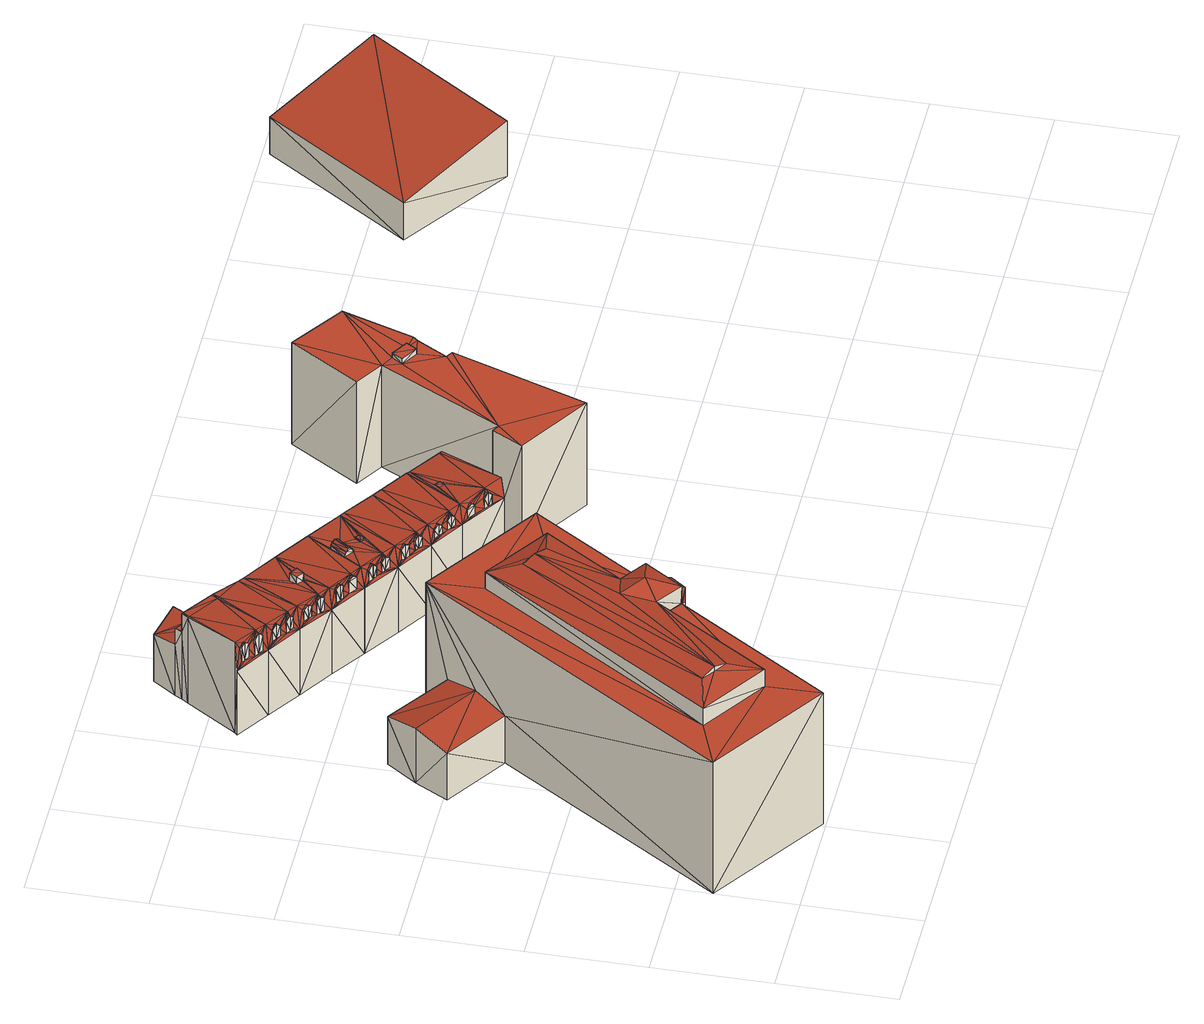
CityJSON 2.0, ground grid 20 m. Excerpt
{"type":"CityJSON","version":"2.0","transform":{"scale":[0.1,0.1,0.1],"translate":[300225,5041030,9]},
"CityObjects":{
"building1":{"type":"Building","geometry":[{"type":"MultiSurface","lod":"2","boundaries":[[[0,1,2]],[[3,0,2]],[[4,5,6]],[[6,7,8]],[[2,4,6]],[[9,8,10]],[[9,6,8]],[[3,6,9]],[[3,2,6]],[[3,9,11]],[[4,12,5]],[[13,0,3]],[[14,15,16]],[[14,17,15]],[[16,15,18]],[[16,18,19]],[[20,19,21]],[[21,19,18]],[[17,20,21]],[[14,20,17]],[[22,23,24]],[[22,25,23]],[[26,24,27]],[[27,24,23]],[[28,26,27]],[[29,26,28]],[[29,25,22]],[[29,28,25]],[[30,31,32]],[[30,33,31]],[[31,34,32]],[[35,36,37]],[[37,36,38]],[[35,37,39]],[[40,41,42]],[[42,41,43]],[[44,32,45]],[[45,32,34]],[[44,46,47]],[[44,45,46]],[[33,35,39]],[[30,35,33]],[[48,49,50]],[[49,51,50]],[[52,49,48]],[[52,53,49]],[[52,54,53]],[[52,55,54]],[[55,56,57]],[[55,57,54]],[[56,58,59]],[[56,59,57]],[[60,61,62]],[[61,63,62]],[[36,64,38]],[[38,64,65]],[[47,66,67]],[[47,46,66]],[[64,67,65]],[[65,67,66]],[[68,50,51]],[[69,50,68]],[[70,3,68]],[[70,13,3]],[[69,68,71]],[[68,11,71]],[[68,3,11]],[[70,72,13]],[[13,72,0]],[[72,73,0]],[[0,73,1]],[[73,74,1]],[[1,74,2]],[[74,75,2]],[[2,75,4]],[[71,76,77]],[[76,6,5]],[[71,78,76]],[[76,5,77]],[[11,9,79]],[[71,79,78]],[[71,11,79]],[[80,5,12]],[[80,77,5]],[[58,75,59]],[[58,80,75]],[[75,12,4]],[[75,80,12]],[[9,10,81]],[[79,9,81]],[[81,8,82]],[[81,10,8]],[[8,7,83]],[[82,8,83]],[[76,83,6]],[[6,83,7]],[[14,19,20]],[[14,16,19]],[[29,22,24]],[[29,24,26]],[[30,32,84]],[[32,85,84]],[[84,85,36]],[[35,84,36]],[[40,42,32]],[[42,85,32]],[[44,40,32]],[[36,85,61]],[[36,61,60]],[[42,61,85]],[[36,60,64]],[[44,47,41]],[[44,41,40]],[[41,47,43]],[[30,84,35]],[[52,48,50]],[[52,50,55]],[[50,31,33]],[[39,37,58]],[[33,39,55]],[[50,33,55]],[[55,39,58]],[[55,58,56]],[[69,46,45]],[[69,45,50]],[[69,71,46]],[[50,34,31]],[[45,34,50]],[[65,66,77]],[[71,77,66]],[[46,71,66]],[[58,38,65]],[[80,65,77]],[[37,38,58]],[[58,65,80]],[[42,43,61]],[[43,47,63]],[[47,67,63]],[[43,63,61]],[[64,60,62]],[[64,62,67]],[[62,63,67]],[[79,81,78]],[[78,81,82]],[[78,83,76]],[[78,82,83]],[[21,49,72]],[[70,21,72]],[[23,68,51]],[[21,18,49]],[[27,23,49]],[[72,54,73]],[[74,57,75]],[[72,53,54]],[[18,27,49]],[[72,49,53]],[[70,68,15]],[[23,51,49]],[[54,57,74]],[[57,59,75]],[[73,54,74]],[[28,68,25]],[[70,17,21]],[[70,15,17]],[[15,68,28]],[[25,68,23]],[[15,28,18]],[[18,28,27]]],"semantics":{"surfaces":[{"type":"GroundSurface"},{"type":"WallSurface"},{"type":"RoofSurface"}],"values":[0,0,0,0,0,0,0,0,0,0,0,0,1,1,1,1,1,1,1,1,1,1,1,1,1,1,1,1,1,1,1,1,1,1,1,1,1,1,1,1,1,1,1,1,1,1,1,1,1,1,1,1,1,1,1,1,1,1,1,1,1,1,1,1,1,1,1,1,1,1,1,1,1,1,1,1,1,1,1,1,1,1,1,1,1,1,1,1,1,1,1,1,1,1,1,1,2,2,2,2,2,2,2,2,2,2,2,2,2,2,2,2,2,2,2,2,2,2,2,2,2,2,2,2,2,2,2,2,2,2,2,2,2,2,2,2,2,2,2,2,2,2,2,2,2,2,2,2,2,2,2,2,2,2,2,2,2,2,2,2,2,2,2,2,2,2,2,2]}}]},
"building2":{"type":"Building","geometry":[{"type":"MultiSurface","lod":"2","boundaries":[[[86,87,88]],[[89,90,91]],[[92,89,91]],[[93,92,91]],[[87,94,95]],[[87,95,88]],[[94,96,95]],[[94,97,96]],[[97,92,93]],[[97,93,96]],[[98,99,100]],[[101,98,100]],[[102,98,101]],[[102,103,98]],[[102,104,103]],[[103,104,105]],[[105,104,106]],[[99,107,108]],[[100,99,108]],[[107,109,108]],[[110,111,112]],[[113,111,110]],[[114,115,116]],[[117,118,119]],[[117,120,118]],[[121,120,117]],[[121,122,120]],[[123,108,109]],[[124,108,123]],[[104,123,106]],[[104,124,123]],[[125,116,126]],[[126,116,115]],[[127,128,129]],[[111,125,126]],[[111,126,112]],[[91,90,130]],[[131,91,130]],[[132,133,118]],[[133,96,118]],[[133,95,96]],[[119,118,134]],[[118,93,134]],[[118,96,93]],[[135,95,133]],[[135,88,95]],[[134,91,131]],[[134,93,91]],[[136,137,92]],[[92,137,89]],[[138,122,94]],[[139,122,138]],[[138,94,87]],[[122,140,97]],[[121,140,122]],[[122,97,94]],[[141,138,87]],[[86,141,87]],[[142,141,86]],[[140,92,97]],[[140,136,92]],[[139,138,129]],[[139,129,132]],[[129,133,132]],[[129,128,133]],[[142,86,135]],[[86,88,135]],[[137,130,89]],[[89,130,90]],[[140,117,143]],[[143,134,131]],[[119,134,143]],[[117,119,143]],[[140,144,136]],[[143,131,144]],[[140,143,144]],[[121,117,140]],[[102,124,104]],[[102,101,124]],[[101,100,124]],[[124,100,108]],[[145,144,146]],[[115,105,106]],[[115,106,123]],[[107,130,109]],[[123,109,130]],[[137,115,130]],[[137,110,112]],[[137,112,126]],[[114,105,115]],[[115,123,130]],[[137,126,115]],[[144,105,114]],[[144,114,146]],[[136,144,145]],[[136,110,137]],[[136,145,113]],[[136,113,110]],[[144,131,98]],[[99,130,107]],[[144,103,105]],[[144,98,103]],[[99,131,130]],[[98,131,99]],[[113,145,111]],[[145,146,125]],[[111,145,125]],[[146,114,125]],[[125,114,116]],[[132,118,120]],[[139,132,120]],[[139,120,122]],[[142,135,141]],[[127,135,128]],[[141,135,127]],[[128,135,133]],[[141,127,129]],[[141,129,138]]],"semantics":{"surfaces":[{"type":"GroundSurface"},{"type":"WallSurface"},{"type":"RoofSurface"}],"values":[0,0,0,0,0,0,0,0,0,0,1,1,1,1,1,1,1,1,1,1,1,1,1,1,1,1,1,1,1,1,1,1,1,1,1,1,1,1,1,1,1,1,1,1,1,1,1,1,1,1,1,1,1,1,1,1,1,1,1,1,1,1,1,1,1,1,1,1,1,2,2,2,2,2,2,2,2,2,2,2,2,2,2,2,2,2,2,2,2,2,2,2,2,2,2,2,2,2,2,2,2,2,2,2,2,2,2,2,2,2,2,2,2,2,2,2,2,2]}}]},
"building3":{"type":"Building","geometry":[{"type":"MultiSurface","lod":"2","boundaries":[[[147,148,149]],[[148,94,149]],[[97,150,92]],[[148,97,94]],[[151,150,148]],[[152,89,92]],[[148,150,97]],[[150,152,92]],[[153,154,155]],[[156,155,157]],[[157,155,154]],[[158,159,160]],[[161,159,158]],[[159,157,160]],[[159,156,157]],[[162,163,150]],[[150,163,152]],[[164,150,151]],[[164,162,150]],[[163,137,152]],[[152,137,89]],[[165,166,167]],[[165,168,166]],[[169,170,171]],[[168,170,166]],[[166,170,169]],[[92,89,137]],[[136,92,137]],[[140,92,136]],[[140,97,92]],[[172,94,97]],[[121,172,140]],[[172,97,140]],[[149,94,172]],[[173,149,172]],[[174,175,170]],[[175,171,170]],[[176,175,174]],[[177,176,174]],[[178,179,176]],[[178,176,177]],[[180,172,121]],[[180,181,172]],[[164,151,182]],[[183,182,181]],[[183,181,180]],[[151,148,182]],[[164,182,183]],[[184,148,147]],[[184,182,148]],[[184,147,173]],[[147,149,173]],[[178,165,179]],[[185,165,167]],[[179,165,185]],[[156,153,155]],[[186,153,156]],[[187,188,156]],[[161,187,159]],[[159,187,156]],[[188,186,156]],[[178,168,165]],[[178,177,168]],[[168,174,170]],[[177,174,168]],[[189,176,179]],[[189,179,185]],[[176,136,175]],[[175,136,137]],[[169,171,137]],[[189,136,176]],[[175,137,171]],[[162,189,187]],[[162,161,158]],[[162,187,161]],[[162,158,163]],[[188,189,186]],[[187,189,188]],[[189,153,186]],[[154,167,137]],[[167,166,137]],[[189,185,153]],[[166,169,137]],[[154,185,167]],[[163,157,154]],[[153,185,154]],[[163,154,137]],[[163,158,160]],[[163,160,157]],[[190,140,136]],[[164,183,162]],[[183,189,162]],[[183,190,189]],[[190,136,189]],[[121,140,190]],[[180,121,190]],[[183,180,190]],[[173,172,181]],[[184,173,181]],[[184,181,182]]],"semantics":{"surfaces":[{"type":"GroundSurface"},{"type":"WallSurface"},{"type":"RoofSurface"}],"values":[0,0,0,0,0,0,0,0,1,1,1,1,1,1,1,1,1,1,1,1,1,1,1,1,1,1,1,1,1,1,1,1,1,1,1,1,1,1,1,1,1,1,1,1,1,1,1,1,1,1,1,1,1,1,1,2,2,2,2,2,2,2,2,2,2,2,2,2,2,2,2,2,2,2,2,2,2,2,2,2,2,2,2,2,2,2,2,2,2,2,2,2,2,2,2,2,2,2,2,2]}}]},
"building4":{"type":"Building","geometry":[{"type":"MultiSurface","lod":"2","boundaries":[[[191,192,151]],[[193,152,150]],[[151,192,150]],[[192,193,150]],[[194,195,196]],[[197,198,199]],[[199,198,200]],[[201,202,203]],[[204,205,206]],[[207,205,204]],[[208,209,210]],[[209,211,210]],[[211,196,195]],[[210,196,211]],[[198,210,211]],[[198,211,200]],[[212,203,202]],[[213,203,212]],[[205,213,212]],[[205,212,206]],[[214,215,216]],[[214,217,215]],[[215,217,218]],[[219,220,218]],[[219,218,217]],[[221,222,223]],[[222,214,216]],[[221,214,222]],[[221,220,219]],[[221,223,220]],[[224,225,192]],[[192,225,193]],[[226,192,191]],[[226,224,192]],[[150,152,163]],[[162,150,163]],[[164,150,162]],[[164,151,150]],[[225,152,193]],[[225,163,152]],[[226,191,151]],[[226,151,164]],[[194,163,195]],[[194,162,163]],[[227,208,197]],[[208,162,194]],[[227,162,208]],[[227,197,199]],[[224,227,228]],[[224,204,225]],[[224,207,204]],[[224,228,207]],[[229,227,230]],[[202,200,163]],[[227,199,201]],[[211,195,163]],[[200,211,163]],[[228,227,229]],[[225,206,212]],[[201,199,202]],[[225,204,206]],[[225,212,202]],[[225,202,163]],[[202,199,200]],[[227,201,230]],[[197,210,198]],[[197,208,210]],[[208,194,210]],[[210,194,196]],[[214,219,217]],[[221,219,214]],[[226,222,224]],[[216,227,224]],[[222,216,224]],[[216,215,227]],[[164,162,227]],[[215,218,227]],[[226,223,222]],[[220,164,218]],[[164,227,218]],[[226,164,220]],[[226,220,223]],[[213,201,203]],[[230,201,213]],[[205,228,213]],[[207,228,205]],[[229,230,213]],[[228,229,213]]],"semantics":{"surfaces":[{"type":"GroundSurface"},{"type":"WallSurface"},{"type":"RoofSurface"}],"values":[0,0,0,0,1,1,1,1,1,1,1,1,1,1,1,1,1,1,1,1,1,1,1,1,1,1,1,1,1,1,1,1,1,1,1,1,1,1,1,1,1,1,2,2,2,2,2,2,2,2,2,2,2,2,2,2,2,2,2,2,2,2,2,2,2,2,2,2,2,2,2,2,2,2,2,2,2,2,2,2,2,2,2,2,2,2,2,2]}}]},
"building5":{"type":"Building","geometry":[{"type":"MultiSurface","lod":"2","boundaries":[[[231,232,191]],[[191,232,192]],[[233,231,191]],[[233,191,234]],[[232,235,192]],[[235,193,192]],[[236,237,238]],[[239,237,236]],[[192,193,225]],[[224,192,225]],[[240,234,191]],[[240,191,241]],[[226,241,224]],[[241,192,224]],[[241,191,192]],[[242,243,237]],[[243,244,237]],[[244,238,237]],[[245,243,242]],[[246,245,242]],[[246,239,245]],[[245,239,247]],[[247,239,236]],[[248,239,236]],[[248,236,249]],[[250,251,252]],[[253,254,255]],[[252,253,255]],[[250,256,251]],[[257,256,258]],[[251,256,257]],[[259,260,232]],[[232,260,235]],[[261,231,233]],[[261,262,231]],[[262,259,232]],[[262,232,231]],[[263,259,262]],[[261,233,240]],[[233,234,240]],[[263,241,226]],[[263,262,241]],[[254,264,265]],[[255,254,265]],[[264,266,267]],[[265,264,267]],[[267,266,268]],[[266,269,268]],[[258,268,269]],[[256,270,268]],[[256,268,258]],[[260,225,235]],[[235,225,193]],[[271,248,249]],[[272,248,273]],[[273,248,271]],[[272,273,245]],[[272,245,246]],[[246,242,239]],[[239,242,237]],[[274,224,245]],[[245,224,243]],[[274,273,271]],[[243,225,244]],[[243,224,225]],[[274,245,273]],[[259,252,251]],[[259,251,257]],[[259,257,260]],[[252,274,253]],[[259,274,252]],[[253,274,254]],[[269,249,225]],[[274,271,264]],[[249,236,225]],[[236,238,225]],[[274,264,254]],[[244,225,238]],[[260,269,225]],[[269,271,249]],[[260,257,258]],[[260,258,269]],[[266,271,269]],[[264,271,266]],[[272,239,248]],[[272,246,239]],[[250,252,256]],[[252,255,270]],[[256,252,270]],[[261,240,262]],[[262,240,241]],[[263,226,274]],[[263,274,259]],[[226,224,274]],[[265,267,268]],[[270,265,268]],[[255,265,270]]],"semantics":{"surfaces":[{"type":"GroundSurface"},{"type":"WallSurface"},{"type":"RoofSurface"}],"values":[0,0,0,0,0,0,1,1,1,1,1,1,1,1,1,1,1,1,1,1,1,1,1,1,1,1,1,1,1,1,1,1,1,1,1,1,1,1,1,1,1,1,1,1,1,1,1,1,1,1,1,1,1,1,1,1,1,1,2,2,2,2,2,2,2,2,2,2,2,2,2,2,2,2,2,2,2,2,2,2,2,2,2,2,2,2,2,2,2,2,2,2,2,2,2,2,2]}}]},
"building6":{"type":"Building","geometry":[{"type":"MultiSurface","lod":"2","boundaries":[[[275,231,233]],[[231,276,232]],[[277,235,232]],[[278,279,275]],[[278,275,233]],[[275,276,231]],[[276,277,232]],[[280,281,282]],[[280,282,283]],[[284,285,286]],[[287,285,284]],[[288,289,290]],[[291,292,293]],[[291,294,292]],[[295,296,297]],[[298,296,295]],[[293,282,281]],[[293,292,282]],[[291,280,283]],[[291,283,294]],[[299,300,301]],[[300,302,301]],[[303,304,305]],[[305,304,306]],[[303,307,304]],[[307,306,304]],[[308,309,310]],[[308,311,309]],[[312,313,314]],[[315,312,316]],[[315,313,312]],[[317,290,318]],[[318,290,289]],[[313,319,314]],[[314,320,309]],[[319,321,320]],[[320,310,309]],[[314,319,320]],[[285,318,286]],[[285,317,318]],[[322,323,324]],[[325,323,322]],[[323,311,308]],[[325,311,323]],[[315,325,322]],[[315,316,325]],[[296,304,306]],[[296,306,297]],[[304,301,306]],[[306,301,302]],[[326,327,275]],[[326,275,279]],[[259,232,260]],[[232,235,260]],[[261,231,262]],[[261,233,231]],[[263,262,259]],[[262,232,259]],[[262,231,232]],[[328,329,276]],[[276,329,277]],[[327,328,276]],[[327,276,275]],[[330,328,327]],[[331,326,279]],[[331,279,278]],[[330,262,263]],[[330,327,262]],[[329,235,277]],[[329,260,235]],[[331,233,261]],[[331,278,233]],[[299,260,300]],[[303,259,299]],[[332,259,303]],[[332,303,298]],[[299,259,260]],[[332,298,295]],[[303,305,307]],[[328,332,333]],[[328,333,287]],[[328,287,284]],[[328,284,329]],[[329,297,260]],[[329,284,286]],[[288,295,289]],[[289,295,297]],[[329,289,297]],[[332,295,288]],[[329,286,318]],[[329,318,289]],[[297,306,260]],[[306,302,260]],[[300,260,302]],[[332,288,334]],[[333,332,335]],[[335,332,334]],[[307,305,306]],[[298,304,296]],[[298,303,304]],[[304,299,301]],[[303,299,304]],[[315,322,313]],[[322,319,313]],[[322,324,319]],[[324,321,319]],[[324,323,321]],[[323,320,321]],[[308,310,320]],[[323,308,320]],[[263,309,311]],[[312,314,332]],[[263,259,309]],[[332,314,259]],[[314,309,259]],[[263,311,325]],[[330,332,328]],[[330,263,316]],[[330,316,292]],[[282,312,332]],[[330,292,294]],[[330,283,332]],[[283,282,332]],[[292,312,282]],[[330,294,283]],[[292,316,312]],[[263,325,316]],[[291,293,281]],[[291,281,280]],[[331,327,326]],[[327,261,262]],[[331,261,327]],[[334,288,317]],[[317,288,290]],[[285,333,317]],[[287,333,285]],[[335,334,317]],[[333,335,317]]],"semantics":{"surfaces":[{"type":"GroundSurface"},{"type":"WallSurface"},{"type":"RoofSurface"}],"values":[0,0,0,0,0,0,0,1,1,1,1,1,1,1,1,1,1,1,1,1,1,1,1,1,1,1,1,1,1,1,1,1,1,1,1,1,1,1,1,1,1,1,1,1,1,1,1,1,1,1,1,1,1,1,1,1,1,1,1,1,1,1,1,1,1,1,1,1,1,1,1,1,2,2,2,2,2,2,2,2,2,2,2,2,2,2,2,2,2,2,2,2,2,2,2,2,2,2,2,2,2,2,2,2,2,2,2,2,2,2,2,2,2,2,2,2,2,2,2,2,2,2,2,2,2,2,2,2,2,2,2,2,2,2,2,2,2,2]}}]},
"building7":{"type":"Building","geometry":[{"type":"MultiSurface","lod":"2","boundaries":[[[336,277,276]],[[337,336,276]],[[338,337,276]],[[338,276,275]],[[339,340,341]],[[342,343,344]],[[339,345,346]],[[346,345,347]],[[348,349,350]],[[351,348,350]],[[352,353,354]],[[355,353,352]],[[356,357,358]],[[359,356,358]],[[360,344,361]],[[361,344,343]],[[358,350,357]],[[357,350,349]],[[345,360,361]],[[345,361,347]],[[353,358,357]],[[353,357,354]],[[362,363,337]],[[337,363,336]],[[364,337,338]],[[364,362,337]],[[328,276,329]],[[276,277,329]],[[330,276,328]],[[330,275,276]],[[363,329,336]],[[336,329,277]],[[364,338,365]],[[338,275,365]],[[365,275,330]],[[355,358,353]],[[355,359,358]],[[358,351,350]],[[359,351,358]],[[363,361,354]],[[343,352,354]],[[363,347,361]],[[366,352,342]],[[357,349,329]],[[348,329,349]],[[363,354,329]],[[363,346,347]],[[361,343,354]],[[354,357,329]],[[342,352,343]],[[366,342,367]],[[340,366,341]],[[341,366,367]],[[362,366,340]],[[362,340,339]],[[362,339,346]],[[362,346,363]],[[366,328,359]],[[351,329,348]],[[359,328,351]],[[366,359,355]],[[351,328,329]],[[366,355,352]],[[345,341,360]],[[341,367,360]],[[339,341,345]],[[360,342,344]],[[367,342,360]],[[364,366,362]],[[364,365,366]],[[365,330,328]],[[365,328,366]]],"semantics":{"surfaces":[{"type":"GroundSurface"},{"type":"WallSurface"},{"type":"RoofSurface"}],"values":[0,0,0,0,1,1,1,1,1,1,1,1,1,1,1,1,1,1,1,1,1,1,1,1,1,1,1,1,1,1,1,1,1,1,1,2,2,2,2,2,2,2,2,2,2,2,2,2,2,2,2,2,2,2,2,2,2,2,2,2,2,2,2,2,2,2,2,2,2,2,2,2]}}]},
"building8":{"type":"Building","geometry":[{"type":"MultiSurface","lod":"2","boundaries":[[[368,369,370]],[[369,338,370]],[[369,371,337]],[[370,338,372]],[[369,337,338]],[[373,371,369]],[[371,374,337]],[[374,336,337]],[[375,376,377]],[[378,379,380]],[[381,379,378]],[[375,382,383]],[[384,385,386]],[[387,384,386]],[[388,389,390]],[[391,392,393]],[[393,392,394]],[[395,390,389]],[[396,390,395]],[[397,395,396]],[[392,386,394]],[[394,386,385]],[[379,394,380]],[[379,392,394]],[[382,395,383]],[[382,396,395]],[[398,372,399]],[[398,370,372]],[[400,370,398]],[[400,368,370]],[[337,336,363]],[[362,337,363]],[[399,372,338]],[[399,338,401]],[[364,401,362]],[[401,337,362]],[[401,338,337]],[[402,403,371]],[[371,403,374]],[[404,371,373]],[[404,402,371]],[[400,405,369]],[[400,369,368]],[[403,363,374]],[[374,363,336]],[[404,373,405]],[[406,405,364]],[[405,401,364]],[[404,405,406]],[[373,369,405]],[[387,363,384]],[[391,362,387]],[[387,362,363]],[[407,391,381]],[[407,362,391]],[[407,381,378]],[[402,407,376]],[[402,375,403]],[[402,376,375]],[[403,389,363]],[[403,375,383]],[[388,378,389]],[[389,378,380]],[[407,378,388]],[[389,380,363]],[[403,383,395]],[[380,394,363]],[[403,395,389]],[[394,385,363]],[[376,407,377]],[[407,388,397]],[[384,363,385]],[[377,407,397]],[[381,392,379]],[[381,391,392]],[[391,387,392]],[[392,387,386]],[[396,388,390]],[[397,388,396]],[[404,407,402]],[[406,364,362]],[[406,362,407]],[[404,406,407]],[[405,398,401]],[[400,398,405]],[[398,399,401]],[[382,377,396]],[[377,397,396]],[[375,377,382]]],"semantics":{"surfaces":[{"type":"GroundSurface"},{"type":"WallSurface"},{"type":"RoofSurface"}],"values":[0,0,0,0,0,0,0,0,1,1,1,1,1,1,1,1,1,1,1,1,1,1,1,1,1,1,1,1,1,1,1,1,1,1,1,1,1,1,1,1,1,1,1,1,1,1,1,1,1,1,2,2,2,2,2,2,2,2,2,2,2,2,2,2,2,2,2,2,2,2,2,2,2,2,2,2,2,2,2,2,2,2,2,2,2,2,2,2,2]}}]},
"building9":{"type":"Building","geometry":[{"type":"MultiSurface","lod":"2","boundaries":[[[408,371,373]],[[409,374,371]],[[410,409,371]],[[411,410,371]],[[412,410,411]],[[411,408,413]],[[411,371,408]],[[414,411,413]],[[415,416,417]],[[418,416,415]],[[419,420,421]],[[422,423,424]],[[425,426,427]],[[422,424,425]],[[424,426,425]],[[428,429,430]],[[429,431,430]],[[432,433,434]],[[419,435,420]],[[420,435,436]],[[437,434,433]],[[438,434,437]],[[435,438,437]],[[435,437,436]],[[416,439,430]],[[416,431,417]],[[416,430,431]],[[371,374,403]],[[402,371,403]],[[404,373,371]],[[404,371,402]],[[440,441,410]],[[410,441,409]],[[442,410,412]],[[442,440,410]],[[443,411,414]],[[443,444,411]],[[445,413,408]],[[445,408,446]],[[447,446,404]],[[446,408,373]],[[412,411,444]],[[442,444,448]],[[448,446,447]],[[442,412,444]],[[446,373,404]],[[448,444,446]],[[443,414,413]],[[443,413,445]],[[441,403,374]],[[441,374,409]],[[419,438,435]],[[419,421,438]],[[438,432,434]],[[421,432,438]],[[440,449,441]],[[449,418,415]],[[449,402,450]],[[449,451,418]],[[450,402,428]],[[449,450,451]],[[428,402,403]],[[428,403,429]],[[441,420,436]],[[441,433,403]],[[432,415,433]],[[433,415,417]],[[449,415,432]],[[441,449,420]],[[433,417,403]],[[417,431,403]],[[420,449,421]],[[449,432,421]],[[441,436,437]],[[429,403,431]],[[441,437,433]],[[418,451,416]],[[416,451,439]],[[451,450,439]],[[439,428,430]],[[450,428,439]],[[422,425,423]],[[423,425,427]],[[448,449,440]],[[442,448,440]],[[447,404,402]],[[448,447,449]],[[449,423,402]],[[447,424,449]],[[447,426,424]],[[423,427,402]],[[447,402,426]],[[424,423,449]],[[426,402,427]],[[443,445,444]],[[444,445,446]]],"semantics":{"surfaces":[{"type":"GroundSurface"},{"type":"WallSurface"},{"type":"RoofSurface"}],"values":[0,0,0,0,0,0,0,0,1,1,1,1,1,1,1,1,1,1,1,1,1,1,1,1,1,1,1,1,1,1,1,1,1,1,1,1,1,1,1,1,1,1,1,1,1,1,1,1,1,1,1,2,2,2,2,2,2,2,2,2,2,2,2,2,2,2,2,2,2,2,2,2,2,2,2,2,2,2,2,2,2,2,2,2,2,2,2,2,2,2,2,2,2,2,2,2]}}]},
"building10":{"type":"Building","geometry":[{"type":"MultiSurface","lod":"2","boundaries":[[[452,453,454]],[[455,452,454]],[[456,457,454]],[[455,454,458]],[[459,460,457]],[[460,461,457]],[[453,456,454]],[[457,461,462]],[[459,457,456]],[[458,454,463]],[[464,455,465]],[[455,458,465]],[[466,467,468]],[[466,469,467]],[[470,456,453]],[[470,471,456]],[[472,470,452]],[[452,470,453]],[[473,474,475]],[[473,476,474]],[[469,474,467]],[[469,475,474]],[[477,457,478]],[[457,462,478]],[[478,462,479]],[[462,461,479]],[[480,461,460]],[[480,479,461]],[[481,480,460]],[[481,460,459]],[[481,459,471]],[[459,456,471]],[[482,454,477]],[[454,457,477]],[[464,472,452]],[[464,452,455]],[[466,476,473]],[[466,468,476]],[[465,458,483]],[[458,463,483]],[[482,483,463]],[[482,463,454]],[[469,473,475]],[[466,473,469]],[[481,477,480]],[[464,465,482]],[[471,474,477]],[[480,477,479]],[[465,483,482]],[[474,482,477]],[[464,476,468]],[[464,468,472]],[[464,482,476]],[[481,471,477]],[[470,467,471]],[[471,467,474]],[[477,478,479]],[[470,468,467]],[[476,482,474]],[[472,468,470]]],"semantics":{"surfaces":[{"type":"GroundSurface"},{"type":"WallSurface"},{"type":"RoofSurface"}],"values":[0,0,0,0,0,0,0,0,0,0,1,1,1,1,1,1,1,1,1,1,1,1,1,1,1,1,1,1,1,1,1,1,1,1,1,1,1,1,1,1,1,1,2,2,2,2,2,2,2,2,2,2,2,2,2,2,2,2,2,2]}}]},
"building11":{"type":"Building","geometry":[{"type":"MultiSurface","lod":"2","boundaries":[[[484,485,486]],[[484,486,487]],[[488,489,485]],[[485,489,486]],[[490,488,484]],[[484,488,485]],[[490,484,491]],[[484,487,491]],[[491,486,489]],[[491,487,486]],[[490,489,488]],[[490,491,489]]],"semantics":{"surfaces":[{"type":"GroundSurface"},{"type":"WallSurface"},{"type":"RoofSurface"}],"values":[0,0,1,1,1,1,1,1,1,1,2,2]}}]}
},
"vertices":[
[535,249,10],[433,227,10],[419,236,10],[557,535,10],[324,182,10],[3,139,10],[257,524,10],[148,594,10],[180,651,10],[326,630,10],[218,704,10],[353,670,10],[207,5,10],[672,458,10],[621,471,114],[601,484,104],[601,484,114],[621,471,104],[596,476,104],[596,476,114],[616,463,114],[616,463,104],[569,502,114],[565,497,104],[565,497,114],[569,502,104],[584,485,114],[584,485,104],[588,490,104],[588,490,114],[427,334,308],[426,335,274],[381,365,308],[427,334,274],[381,365,274],[382,267,308],[336,298,308],[381,268,274],[336,298,274],[382,267,274],[412,490,324],[390,504,324],[390,504,330],[367,518,324],[470,500,308],[470,500,274],[356,576,274],[356,576,308],[433,335,274],[433,335,104],[427,338,274],[427,338,104],[444,296,272],[444,296,104],[424,270,104],[424,270,272],[386,262,274],[386,262,104],[380,266,274],[380,266,104],[191,157,321],[169,171,330],[169,171,321],[147,186,321],[204,98,308],[204,98,274],[90,173,274],[90,173,308],[557,535,104],[557,535,274],[672,458,104],[353,670,274],[535,249,104],[433,227,104],[419,236,104],[324,182,104],[257,524,104],[3,139,274],[292,578,119],[326,630,106],[207,5,274],[218,704,105],[180,651,120],[148,594,104],[371,323,325],[324,354,325],
[397,1083,31],[351,1020,31],[322,1099,31],[274,906,31],[216,944,31],[220,948,31],[278,911,31],[278,1036,31],[345,1011,31],[293,1059,31],[286,1047,31],[338,1000,31],[235,938,203],[227,942,197],[227,942,198],[235,938,204],[241,933,198],[241,933,197],[240,930,198],[241,932,189],[240,930,171],[226,939,171],[226,939,198],[226,939,170],[266,916,190],[264,913,198],[264,913,168],[266,917,198],[252,926,198],[250,922,166],[250,922,198],[288,1045,204],[286,1047,166],[286,1047,204],[288,1045,166],[345,1011,200],[345,1011,166],[232,935,170],[232,935,204],[257,918,207],[257,918,167],[354,1047,130],[340,1028,134],[340,1028,158],[216,944,159],[220,948,213],[293,1059,166],[293,1059,134],[278,1036,204],[322,1099,124],[278,911,210],[274,906,161],[351,1020,158],[351,1020,166],[338,1000,200],[367,1042,130],[397,1083,124],[281,1034,204],[260,923,211],[262,920,204],[259,922,207],
[400,986,31],[394,978,31],[350,1019,31],[337,873,31],[404,972,31],[333,868,31],[312,887,193],[311,884,170],[311,884,193],[317,880,201],[317,880,172],[325,878,189],[324,876,193],[324,876,173],[325,878,193],[337,873,206],[333,868,163],[404,972,194],[299,892,193],[292,896,173],[299,892,173],[292,896,202],[285,901,172],[285,901,193],[285,901,173],[345,1011,129],[350,1019,129],[286,903,193],[286,903,192],[294,899,200],[294,899,202],[300,894,193],[300,894,192],[348,1009,200],[348,1009,129],[394,978,129],[394,978,195],[400,986,129],[300,894,187],[319,884,201],[323,880,196],[320,882,200],[320,884,207],[341,998,200],
[466,934,31],[398,834,31],[394,829,31],[345,866,193],[344,863,172],[344,863,193],[359,857,193],[358,854,193],[359,856,186],[358,854,172],[370,850,193],[368,847,169],[368,847,193],[383,841,188],[381,838,193],[381,838,168],[384,841,193],[353,862,198],[351,859,179],[351,858,198],[351,858,172],[374,843,168],[374,843,199],[411,877,214],[409,878,199],[411,877,199],[398,886,214],[398,886,200],[406,899,214],[406,899,198],[420,890,214],[417,886,199],[420,890,198],[398,834,201],[394,829,160],[466,934,193],[377,847,203],[380,844,196],[379,845,197],[377,847,199],
[525,894,31],[459,796,31],[532,905,31],[472,943,31],[455,789,31],[411,819,168],[403,824,193],[403,824,168],[411,819,199],[472,943,154],[466,934,165],[406,827,193],[406,827,192],[404,824,169],[414,823,198],[414,823,199],[412,821,176],[417,815,193],[417,815,169],[445,802,193],[445,802,192],[443,804,195],[441,806,197],[439,808,198],[439,808,199],[443,799,193],[445,801,187],[443,799,169],[459,796,201],[455,789,162],[532,905,155],[525,894,162],[525,894,195],[432,811,193],[432,811,194],[431,811,192],[431,811,193],[429,808,193],[429,808,169],[436,803,199],[419,817,183],[420,818,193],[420,818,192],[439,808,201],
[587,855,31],[521,754,31],[517,748,31],[602,858,31],[594,851,31],[531,804,201],[523,809,201],[523,809,198],[531,804,198],[506,761,187],[504,759,189],[504,759,170],[506,762,189],[492,771,189],[490,768,170],[490,768,189],[537,814,201],[529,819,198],[529,819,202],[537,814,198],[481,777,185],[480,775,189],[480,775,169],[482,778,189],[468,787,189],[466,784,172],[466,784,189],[466,784,168],[475,784,198],[473,779,198],[473,781,178],[473,779,168],[474,781,178],[499,852,203],[480,826,199],[480,826,203],[499,852,197],[514,840,197],[497,815,203],[497,815,199],[515,841,203],[515,841,197],[496,764,196],[496,764,170],[492,818,209],[484,823,207],[488,821,211],[511,844,209],[502,850,207],[507,847,211],[514,841,197],[594,851,162],[587,855,162],[521,754,201],[517,748,162],[587,855,194],[602,858,155],[500,769,201],[504,764,191],[499,768,196],[501,766,194],
[580,708,31],[584,714,31],[648,815,31],[568,722,189],[566,723,191],[563,726,194],[554,731,189],[552,728,171],[552,728,189],[566,719,189],[568,721,188],[566,719,171],[527,744,171],[527,744,168],[527,744,189],[529,747,189],[543,737,184],[541,735,189],[541,735,168],[543,738,189],[534,741,177],[533,740,168],[533,740,196],[536,744,196],[559,724,196],[559,724,171],[584,714,201],[580,708,163],[648,815,193],[594,851,194],[562,728,201],[561,728,196],
[671,815,31],[664,805,31],[658,824,31],[644,675,31],[655,826,31],[711,774,31],[639,670,31],[629,681,186],[629,681,187],[624,687,194],[605,697,184],[603,695,186],[603,695,171],[605,697,186],[628,679,186],[628,679,171],[589,704,171],[589,704,170],[589,704,186],[591,706,186],[616,690,186],[614,688,170],[614,688,187],[598,703,194],[596,699,194],[597,701,178],[596,699,171],[620,684,170],[620,684,195],[623,687,195],[658,824,151],[655,826,153],[671,815,151],[648,815,163],[644,675,201],[639,670,163],[711,774,194],[664,805,163],[664,805,193],[623,688,201],
[716,771,31],[718,619,31],[722,625,31],[773,734,31],[778,731,31],[723,780,31],[779,742,31],[665,657,182],[664,655,186],[664,655,168],[666,658,187],[697,637,187],[697,637,186],[690,644,194],[696,718,198],[691,710,198],[696,718,197],[687,724,198],[687,724,197],[681,715,198],[652,666,186],[650,664,171],[650,664,186],[650,664,169],[683,646,186],[681,643,168],[681,643,186],[695,634,186],[695,634,167],[688,639,167],[688,639,194],[657,659,193],[722,625,201],[718,619,163],[778,731,192],[779,742,156],[773,734,173],[723,780,156],[716,771,173],[716,771,193],[773,734,192],[691,645,201],[660,663,193],[662,661,190],
[996,821,30],[989,813,30],[917,856,30],[1037,943,30],[959,761,30],[805,646,30],[945,1005,30],[971,754,30],[889,522,30],[764,601,30],[793,653,30],[869,886,30],[1037,943,235],[945,1005,235],[967,826,245],[956,808,235],[967,826,235],[956,808,245],[989,813,235],[959,761,235],[996,821,235],[939,843,245],[927,825,235],[927,825,245],[939,843,235],[805,646,235],[793,653,235],[764,601,235],[889,522,235],[971,754,235],[917,856,235],[869,886,235],
[1832,1055,34],[1662,807,34],[1475,934,34],[1643,1183,34],[1662,807,146],[1475,934,108],[1832,1055,146],[1643,1183,108]
]}
